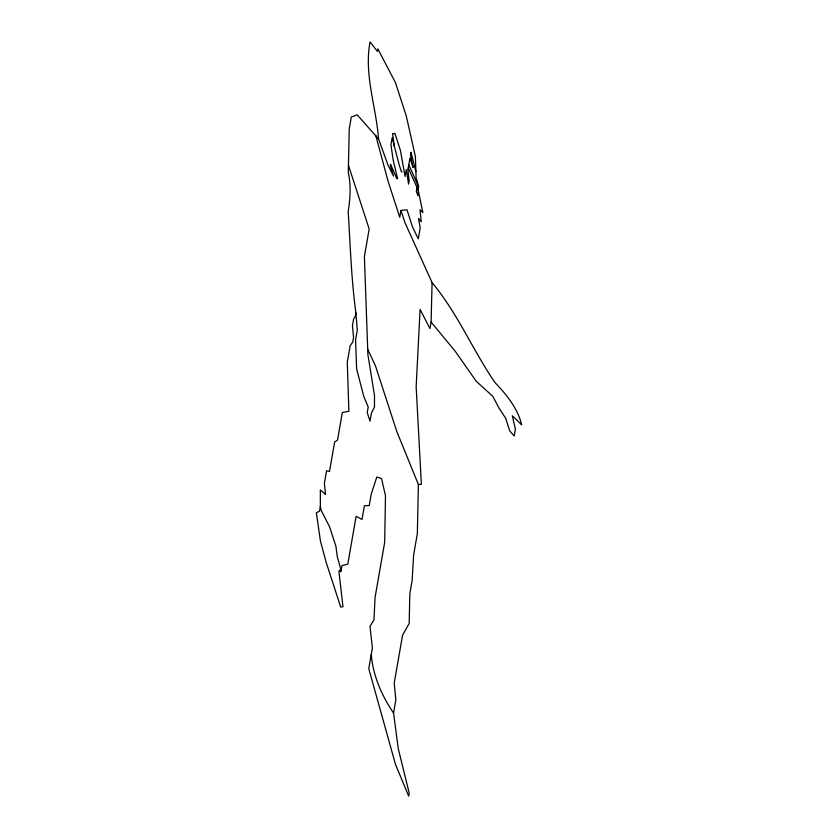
<?xml version="1.0" encoding="UTF-8"?>
<svg xmlns="http://www.w3.org/2000/svg" width="838" height="838" viewBox="0 0 838 838"><rect width="100%" height="100%" fill="white"/><g stroke="black" fill="none" stroke-linecap="round" stroke-linejoin="round"><path stroke-width="1.26" d="M367.693 349.205L375.518 365.986L396.824 431.57L418.382 484.469L417.345 533.68L413.637 554.955L412.139 580.388L409.834 593.608L409.185 623.441L402.596 635.078L394.216 683.085L395.861 699.814L393.546 713.096L398.291 748.774L409.206 793.115L408.682 796.1L395.536 764.56L368.772 668.682L372.386 647.963L370.008 626.395L373.989 619.785L375.036 597.588L384.684 542.291L385.49 495.687L381.51 478.571L376.817 477.011L371.255 493.959L369.233 505.534L364.383 505.775L361.995 519.487L356.14 516.271L347.77 564.194L342.03 565.535L340.909 571.914L339.338 570.091L338.992 572.071L342.972 606.722L340.678 606.995L326.129 562.214L320.42 540.95L316.366 512.793L319.519 511.159L320.346 506.445L320.346 489.979L325.49 494.441L324.4 483.222L326.569 470.788L329.491 471.511L334.645 441.961L337.515 440.118L342.333 412.516L348.891 411.259L347.278 362.246L350.158 345.727L352.735 342.114L353.563 337.4L352.442 325.762L353.636 318.932L355.291 316.314L355.888 312.888C351.342 279.264 350.315 245.419 348.179 211.626C350.232 198.868 351.164 184.999 348.273 172.439L349.268 128.623L351.29 117.048L357.218 114.858L378.577 139.024L387.942 164.908L393.556 176.053L390.361 165.568L390.581 164.279L396.741 178.494L397.579 178.745L393.064 159.482L390.958 144.565L392.163 137.715L399.181 164.897L401.392 171.696L402.156 171.905M418.382 484.469L421.378 484.427L416.161 386.716L420.079 309.411L429.978 328.58L431.109 322.106L432.073 282.636L404.785 222.227L400.962 210.443L406.964 209.772L412.589 227.098L418.267 238.82L420.215 227.685L418.487 218.477L421.242 221.798L420.006 209.772L422.855 212.538L418.099 189.629L418.696 186.204L416.14 178.347L415.365 156.476L406.294 116.011L395.442 82.606L377.844 48.855L377.393 51.432L370.061 41.9C363.839 74.414 376.136 106.698 378.577 139.024M400.962 210.443L399.768 217.252L387.963 180.903L375.728 135.306M418.403 187.911L416.35 181.595L416.643 179.887M417.01 187.482L416.329 191.368L417.932 195.683L418.413 190.614L408.242 167.988M431.109 322.106L455.044 351.028L476.319 381.374L492.838 396.343L499.008 408.096L505.576 418.089L509.724 430.858L514.197 436.053L515.391 429.192L512.353 415.805L521.634 424.824C517.832 408.399 506.309 394.373 494.829 382.358C472.58 349.813 457.517 313.077 432.073 282.636M393.546 713.096C381.73 695.582 372.973 675.638 371.265 654.394M408.797 164.814L416.35 181.595M348.43 165.18L369.181 229.036L364.394 256.47L367.882 354.505L374.492 395.452L374.492 406.996L371.381 413.249L370.008 421.158L367.233 412.631L368.207 407.059L363.849 396.657L356.621 368.909L355.574 339.924L357.292 330.057L355.888 312.888M341.16 570.489L337.222 556.296L335.912 546.282L329.554 526.704L321.174 510.363L320.346 506.445M415.899 171.518L410.997 152.254L410.515 154.957L413.082 167.516L409.992 157.984L407.897 169.988L409.164 180.599L408.556 184.088L406.252 169.559L405.058 176.42L400.375 150.212L394.908 133.399L392.613 133.64L394.227 146.283"/></g></svg>
